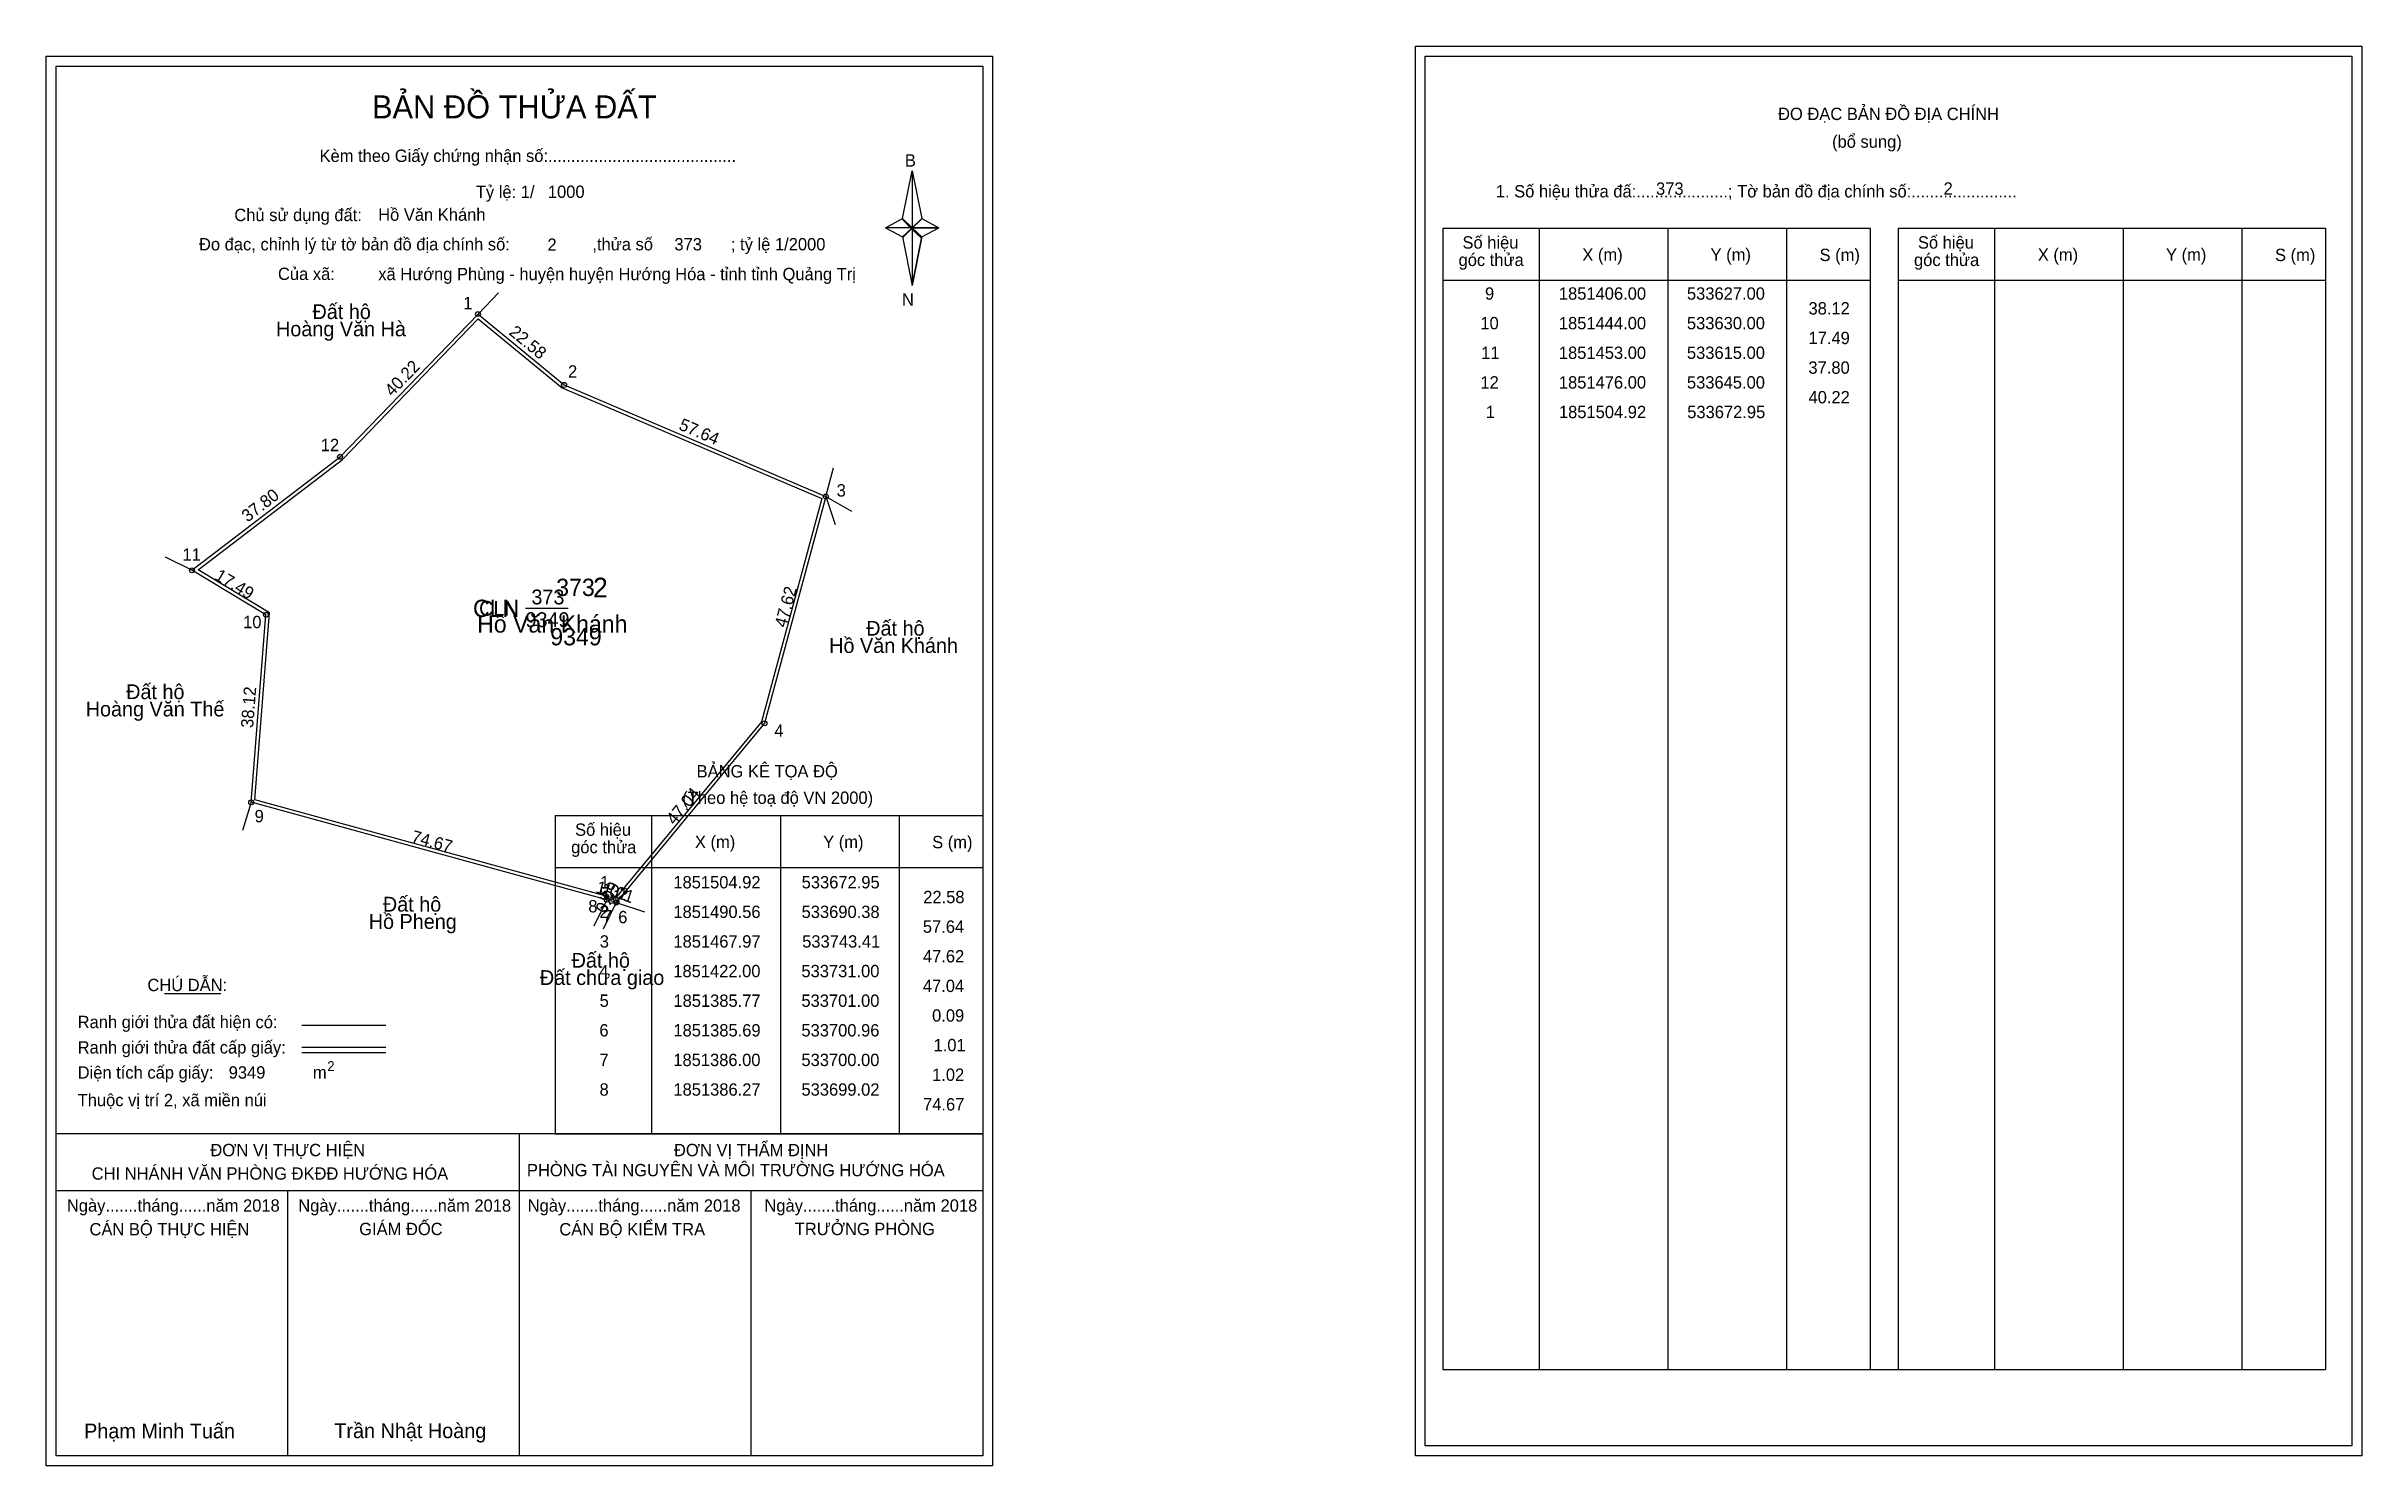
# Model space of a CAD drawing. Extents: x 533585 to 534055, y 1851272 to 1851559.
import ezdxf

# ---------------------------------------------------------------- set-up
doc = ezdxf.new("R2010")
doc.units = 0
for name, color, linetype in [('Level 1', 7, 'Continuous'), ('Level 10', 7, 'Continuous'), ('Level 11', 7, 'Continuous'), ('Level 13', 7, 'Continuous'), ('Level 2', 7, 'Continuous'), ('Level 27', 7, 'Continuous'), ('Level 3', 7, 'Continuous'), ('Level 36', 7, 'Continuous'), ('Level 4', 7, 'Continuous'), ('Level 49', 7, 'Continuous'), ('Level 5', 7, 'Continuous'), ('Level 53', 7, 'Continuous'), ('Level 55', 7, 'Continuous'), ('Level 6', 7, 'Continuous'), ('Level 63', 7, 'Continuous'), ('Level 7', 7, 'Continuous'), ('Level 9', 7, 'Continuous')]:
    doc.layers.add(name, color=color, linetype=linetype)

msp = doc.modelspace()

# ---------------------------------------------------------------- linework, layer by layer
at = {"layer": 'Level 1'}
for p, q in [((533587.5, 1851555.17), (533587.5, 1851555.17)), ((533864.82, 1851557.17), (533864.82, 1851557.17)), ((533758.92, 1851524.29), (533760.89, 1851533.93)), ((533760.89, 1851533.93), (533760.89, 1851522.4)), ((533760.89, 1851533.93), (533762.86, 1851524.29)), ((533755.48, 1851522.4), (533758.92, 1851524.29)), ((533758.92, 1851524.29), (533760.89, 1851522.4)), ((533760.74, 1851522.18), (533758.92, 1851524.07)), ((533760.89, 1851522.4), (533758.92, 1851520.56)), ((533760.74, 1851522.18), (533758.92, 1851520.34)), ((533758.92, 1851520.34), (533760.74, 1851522.18)), ((533758.92, 1851520.56), (533760.89, 1851510.7)), ((533762.71, 1851524.07), (533760.74, 1851522.18)), ((533760.74, 1851522.18), (533762.71, 1851524.07)), ((533762.71, 1851520.34), (533760.74, 1851522.18)), ((533762.86, 1851524.29), (533760.89, 1851522.4)), ((533760.89, 1851522.4), (533760.89, 1851510.7)), ((533760.89, 1851522.4), (533766.3, 1851522.4)), ((533760.89, 1851522.4), (533762.86, 1851520.56)), ((533762.86, 1851520.56), (533760.89, 1851510.7)), ((533762.86, 1851520.56), (533766.3, 1851522.4)), ((533868.36, 1851522.31), (533954.96, 1851522.31)), ((533887.95, 1851291.05), (533887.95, 1851522.31)), ((533914.02, 1851291.05), (533914.02, 1851522.31)), ((533937.99, 1851522.31), (533937.99, 1851291.05)), ((533954.96, 1851522.31), (533954.96, 1851291.05)), ((533960.61, 1851522.31), (534047.22, 1851522.31)), ((533980.2, 1851291.05), (533980.2, 1851522.31)), ((534006.28, 1851291.05), (534006.28, 1851522.31)), ((534030.25, 1851522.31), (534030.25, 1851291.05)), ((534047.22, 1851522.31), (534047.22, 1851291.05)), ((533868.36, 1851511.79), (533954.96, 1851511.79)), ((533960.61, 1851511.79), (534047.22, 1851511.79)), ((533688.6, 1851403.34), (533775.2, 1851403.34)), ((533708.19, 1851338.82), (533708.19, 1851403.34)), ((533734.26, 1851338.82), (533734.26, 1851403.34)), ((533758.23, 1851403.34), (533758.23, 1851338.82)), ((533688.6, 1851392.81), (533775.2, 1851392.81)), ((533609.42, 1851367.23), (533620.82, 1851367.23)), ((533637.28, 1851360.83), (533654.3, 1851360.83)), ((533637.28, 1851356.38), (533654.3, 1851356.38)), ((533637.28, 1851355.29), (533654.3, 1851355.29)), ((533694.33, 1851338.82), (533587.5, 1851338.82)), ((533775.2, 1851338.82), (533670.36, 1851338.82)), ((533681.35, 1851273.59), (533681.35, 1851338.82)), ((533688.6, 1851338.81), (533775.2, 1851338.81)), ((533775.2, 1851327.27), (533587.5, 1851327.27)), ((533634.42, 1851273.59), (533634.42, 1851327.27)), ((533728.27, 1851273.59), (533728.27, 1851327.27)), ((533868.36, 1851291.05), (534047.22, 1851291.05)), ((533775.2, 1851273.59), (533775.2, 1851273.59)), ((534052.52, 1851275.59), (534052.52, 1851275.59))]:
    msp.add_line(p, q, dxfattribs=at)
for points in [[(533758.92, 1851524.29), (533760.89, 1851533.93), (533760.89, 1851522.4)], [(533755.48, 1851522.4), (533758.92, 1851520.56), (533760.89, 1851522.4)], [(533760.89, 1851522.4), (533762.86, 1851524.29), (533766.3, 1851522.4)], [(533760.89, 1851522.4), (533760.89, 1851510.7), (533762.86, 1851520.56)]]:
    msp.add_lwpolyline(points, close=True, dxfattribs=at)
at = {"layer": 'Level 10'}
for points in [[(533699.02, 1851386.27), (533627, 1851406), (533630, 1851444), (533615, 1851453), (533645, 1851476), (533672.95, 1851504.92), (533690.38, 1851490.56), (533743.41, 1851467.97), (533731, 1851422), (533701, 1851385.77), (533700.96, 1851385.69), (533700, 1851386)], [(533699.21, 1851386.94), (533627.74, 1851406.52), (533630.73, 1851444.38), (533616.24, 1851453.07), (533645.47, 1851475.48), (533673, 1851503.97), (533690.01, 1851489.96), (533742.58, 1851467.56), (533730.36, 1851422.33), (533700.7, 1851386.51), (533700.2, 1851386.67)]]:
    msp.add_lwpolyline(points, close=True, dxfattribs=at)
at = {"layer": 'Level 11'}
for centre in [(533672.95, 1851504.92), (533690.38, 1851490.56), (533645, 1851476), (533743.41, 1851467.97), (533615, 1851453), (533630, 1851444), (533731, 1851422), (533627, 1851406), (533699.02, 1851386.27), (533699.02, 1851386.27), (533700, 1851386), (533700.96, 1851385.69), (533701, 1851385.77)]:
    msp.add_circle(centre, 0.5, dxfattribs=at)
at = {"layer": 'Level 27'}
for p, q in [((533672.95, 1851504.92), (533677.13, 1851509.22)), ((533743.41, 1851467.97), (533744.97, 1851473.76)), ((533743.41, 1851467.97), (533745.28, 1851462.27)), ((533743.41, 1851467.97), (533748.61, 1851464.98)), ((533615, 1851453), (533609.63, 1851455.68)), ((533627, 1851406), (533625.24, 1851400.27)), ((533699.02, 1851386.27), (533696.38, 1851380.88)), ((533700.96, 1851385.69), (533698.32, 1851380.3)), ((533700.96, 1851385.69), (533706.66, 1851383.83))]:
    msp.add_line(p, q, dxfattribs=at)
at = {"layer": 'Level 3'}
for p, q in [((533868.36, 1851522.31), (533868.36, 1851291.05)), ((533960.61, 1851522.31), (533960.61, 1851291.05)), ((533688.6, 1851403.34), (533688.6, 1851338.82))]:
    msp.add_line(p, q, dxfattribs=at)
at = {"layer": 'Level 63'}
for points in [[(533862.83, 1851559.17), (534054.53, 1851559.17), (534054.53, 1851273.59), (533862.83, 1851273.59)], [(533585.5, 1851557.17), (533777.2, 1851557.17), (533777.2, 1851271.59), (533585.5, 1851271.59)], [(533587.5, 1851555.17), (533775.2, 1851555.17), (533775.2, 1851273.59), (533587.5, 1851273.59)], [(533864.83, 1851557.17), (534052.53, 1851557.17), (534052.53, 1851275.59), (533864.83, 1851275.59)]]:
    msp.add_lwpolyline(points, close=True, dxfattribs=at)
at = {"layer": 'Level 9'}
msp.add_line((533682.56, 1851445.3), (533691.24, 1851445.3), dxfattribs=at)

# ---------------------------------------------------------------- texts
at = {"layer": 'Level 1'}
for s, height, p in [('BẢN ĐỒ THỬA ĐẤT', 4.6657, (533651.47, 1851544.57)), ('ĐO ĐẠC BẢN ĐỒ ĐỊA CHÍNH', 2.5, (533936.3, 1851544.23)), ('(bổ sung)', 2.5, (533947.24, 1851538.61)), ('Kèm theo Giấy chứng nhận số:.........................................', 2.5, (533640.85, 1851535.74)), ('B', 2.5, (533759.43, 1851534.8)), ('1. Số hiệu thửa đấ:....................; Tờ bản đồ địa chính số:.......................', 2.5, (533879.13, 1851528.55)), ('Chủ sử dụng đất:', 2.5, (533623.59, 1851523.75)), ('Đo đạc, chỉnh lý từ tờ bản đồ địa chính số:                  ,thửa số                 ; tỷ lệ 1/2000', 2.5, (533616.43, 1851517.82)), ('Số hiệu', 2.5, (533872.37, 1851518.18)), ('Số hiệu', 2.5, (533964.63, 1851518.18)), ('góc thửa', 2.5, (533871.58, 1851514.65)), ('X (m)', 2.5, (533896.65, 1851515.71)), ('Y (m)', 2.5, (533922.63, 1851515.71)), ('S (m)', 2.5, (533944.71, 1851515.66)), ('góc thửa', 2.5, (533963.84, 1851514.65)), ('X (m)', 2.5, (533988.91, 1851515.71)), ('Y (m)', 2.5, (534014.89, 1851515.71)), ('S (m)', 2.5, (534036.97, 1851515.66)), ('Của xã:', 2.5, (533632.43, 1851511.82)), ('N', 2.5, (533758.83, 1851506.63)), ('BẢNG KÊ TỌA ĐỘ', 2.5, (533717.23, 1851411.04)), ('(Theo hệ toạ độ VN 2000)', 2.5, (533714.33, 1851405.68)), ('góc thửa', 2.5, (533691.82, 1851395.68)), ('Số hiệu', 2.5, (533692.61, 1851399.21)), ('X (m)', 2.5, (533716.89, 1851396.73)), ('Y (m)', 2.5, (533742.87, 1851396.73)), ('S (m)', 2.5, (533764.95, 1851396.68)), ('CHÚ DẪN:', 2.5, (533605.98, 1851367.74)), ('Ranh giới thửa đất hiện có:', 2.5, (533591.85, 1851360.24)), ('Ranh giới thửa đất cấp giấy:', 2.5, (533591.85, 1851355.1)), ('Diện tích cấp giấy:', 2.5, (533591.85, 1851350.02)), ('m', 2.5, (533639.5, 1851350.04)), ('2', 2, (533642.4, 1851351.55)), ('Thuộc vị trí 2, xã miền núi', 2.5, (533591.85, 1851344.42)), ('ĐƠN VỊ THỰC HIỆN', 2.5, (533618.73, 1851334.3)), ('ĐƠN VỊ THẨM ĐỊNH', 2.5, (533712.64, 1851334.3)), ('CHI NHÁNH VĂN PHÒNG ĐKĐĐ HƯỚNG HÓA', 2.5, (533594.69, 1851329.54)), ('PHÒNG TÀI NGUYÊN VÀ MÔI TRƯỜNG HƯỚNG HÓA', 2.5, (533682.86, 1851330.23)), ('Ngày.......tháng......năm 2018', 2.5, (533589.67, 1851323.06)), ('Ngày.......tháng......năm 2018', 2.5, (533636.54, 1851323.06)), ('Ngày.......tháng......năm 2018', 2.5, (533683.01, 1851323.06)), ('Ngày.......tháng......năm 2018', 2.5, (533730.97, 1851323.06)), ('CÁN BỘ THỰC HIỆN', 2.5, (533594.25, 1851318.25)), ('GIÁM ĐỐC', 2.5, (533648.88, 1851318.31)), ('CÁN BỘ KIỂM TRA', 2.5, (533689.42, 1851318.25)), ('TRƯỞNG PHÒNG', 2.5, (533737.11, 1851318.31)), ('Phạm Minh Tuấn', 3, (533593.16, 1851277.13)), ('Trần Nhật Hoàng', 3, (533643.85, 1851277.18))]:
    msp.add_text(s, height=height, dxfattribs=at).set_placement(p)
at = {"layer": 'Level 11'}
msp.add_text('Tỷ lệ: 1/', height=2.5, dxfattribs=at).set_placement((533672.51, 1851528.43))
at = {"layer": 'Level 13'}
for s, p in [('CLN', (533673.17, 1851443.8)), ('373', (533683.76, 1851446.1)), ('9349', (533682.56, 1851441.5))]:
    msp.add_text(s, height=3, dxfattribs=at).set_placement(p)
at = {"layer": 'Level 2'}
msp.add_text('Hồ Văn Khánh', height=3.5, dxfattribs=at).set_placement((533672.77, 1851440.38))
at = {"layer": 'Level 3'}
msp.add_text('CLN', height=3.5, dxfattribs=at).set_placement((533671.93, 1851443.55))
at = {"layer": 'Level 36'}
for s, p in [('Đất hộ', (533639.42, 1851503.91)), ('Hoàng Văn Hà', (533632.03, 1851500.41)), ('Đất hộ', (533751.59, 1851439.76)), ('Hồ Văn Khánh', (533744.08, 1851436.26)), ('Hoàng Văn Thế', (533593.48, 1851423.4)), ('Đất hộ', (533601.67, 1851426.9)), ('Đất hộ', (533653.68, 1851383.85)), ('Hồ Pheng', (533650.81, 1851380.35)), ('Đất hộ', (533691.91, 1851372.49)), ('Đất chưa giao', (533685.48, 1851368.99))]:
    msp.add_text(s, height=3, dxfattribs=at).set_placement(p)
at = {"layer": 'Level 4'}
msp.add_text('373', height=3.5, dxfattribs=at).set_placement((533688.79, 1851447.8))
at = {"layer": 'Level 49'}
for s, rotation, p in [('22.58', 320.516, (533679.05, 1851500.93)), ('40.22', 45.9772, (533655.57, 1851488.08)), ('57.64', 336.9267, (533713.44, 1851481.6)), ('37.80', 37.4762, (533626.27, 1851462.65)), ('17.49', 329.0362, (533619.42, 1851451.28)), ('47.62', 74.8926, (533735.37, 1851441.26)), ('38.12', 85.486, (533627.38, 1851421)), ('47.04', 50.3738, (533712.77, 1851401.24)), ('74.67', 344.6796, (533659.29, 1851397.98)), ('0.09', 63.4349, (533698.85, 1851383.27)), ('1.02', 344.5966, (533696.68, 1851387.74)), ('1.01', 342.1039, (533697.87, 1851387.53))]:
    msp.add_text(s, height=2.5, rotation=rotation, dxfattribs=at).set_placement(p)
at = {"layer": 'Level 5'}
msp.add_text('9349', height=3.5, dxfattribs=at).set_placement((533687.59, 1851437.8))
at = {"layer": 'Level 53'}
for s, p in [('9', (533876.93, 1851507.83)), ('1851406.00', (533891.9, 1851507.83)), ('533627.00', (533917.84, 1851507.83)), ('38.12', (533942.47, 1851504.83)), ('10', (533876, 1851501.83)), ('1851444.00', (533891.9, 1851501.83)), ('533630.00', (533917.84, 1851501.83)), ('17.49', (533942.47, 1851498.83)), ('11', (533876.16, 1851495.83)), ('1851453.00', (533891.9, 1851495.83)), ('533615.00', (533917.84, 1851495.83)), ('12', (533876.01, 1851489.83)), ('1851476.00', (533891.9, 1851489.83)), ('533645.00', (533917.84, 1851489.83)), ('37.80', (533942.45, 1851492.83)), ('40.22', (533942.47, 1851486.83)), ('1', (533877.08, 1851483.83)), ('1851504.92', (533891.91, 1851483.83)), ('533672.95', (533917.9, 1851483.83)), ('1', (533697.69, 1851388.56)), ('1851504.92', (533712.52, 1851388.56)), ('533672.95', (533738.51, 1851388.56)), ('2', (533697.54, 1851382.56)), ('1851490.56', (533712.52, 1851382.56)), ('533690.38', (533738.5, 1851382.56)), ('22.58', (533763.14, 1851385.56)), ('57.64', (533763.06, 1851379.56)), ('3', (533697.62, 1851376.56)), ('1851467.97', (533712.53, 1851376.56)), ('533743.41', (533738.62, 1851376.56)), ('47.62', (533763.08, 1851373.56)), ('4', (533697.53, 1851370.56)), ('1851422.00', (533712.51, 1851370.56)), ('533731.00', (533738.46, 1851370.56)), ('47.04', (533763.06, 1851367.56)), ('5', (533697.59, 1851364.56)), ('1851385.77', (533712.53, 1851364.56)), ('533701.00', (533738.46, 1851364.56)), ('6', (533697.54, 1851358.56)), ('1851385.69', (533712.53, 1851358.56)), ('533700.96', (533738.46, 1851358.56)), ('0.09', (533764.93, 1851361.56)), ('1.01', (533765.23, 1851355.56)), ('7', (533697.55, 1851352.56)), ('1851386.00', (533712.51, 1851352.56)), ('533700.00', (533738.46, 1851352.56)), ('1.02', (533764.93, 1851349.56)), ('8', (533697.57, 1851346.56)), ('1851386.27', (533712.53, 1851346.56)), ('533699.02', (533738.47, 1851346.56)), ('74.67', (533763.1, 1851343.56))]:
    msp.add_text(s, height=2.5, dxfattribs=at).set_placement(p)
at = {"layer": 'Level 55'}
for s, height, p in [('371', 0.11, (533672.84, 1851504.81)), ('1', 0.4, (533672.84, 1851504.92)), ('0', 0.11, (533672.91, 1851504.81)), ('2', 0.4, (533690.24, 1851490.56)), ('0', 0.11, (533690.34, 1851490.45)), ('12', 0.4, (533644.72, 1851476)), ('371', 0.11, (533644.89, 1851475.89)), ('3', 0.4, (533743.29, 1851467.97)), ('0', 0.11, (533743.37, 1851467.86)), ('0', 0.11, (533743.37, 1851467.86)), ('0', 0.11, (533743.37, 1851467.86)), ('11', 0.4, (533614.74, 1851453)), ('376', 0.11, (533614.88, 1851452.89)), ('371', 0.11, (533614.89, 1851452.89)), ('10', 0.4, (533629.72, 1851444)), ('376', 0.11, (533629.88, 1851443.89)), ('4', 0.4, (533730.86, 1851422)), ('0', 0.11, (533730.96, 1851421.89)), ('0', 0.11, (533730.96, 1851421.89)), ('9', 0.4, (533626.86, 1851406)), ('380', 0.11, (533626.88, 1851405.89)), ('376', 0.11, (533626.88, 1851405.89)), ('8', 0.4, (533698.89, 1851386.27)), ('380', 0.11, (533698.9, 1851386.16)), ('0', 0.11, (533698.98, 1851386.16)), ('0', 0.11, (533698.98, 1851386.16)), ('7', 0.4, (533699.87, 1851386)), ('0', 0.11, (533699.96, 1851385.89)), ('0', 0.11, (533699.96, 1851385.89)), ('6', 0.4, (533700.82, 1851385.69)), ('5', 0.4, (533700.87, 1851385.77)), ('0', 0.11, (533700.92, 1851385.58)), ('0', 0.11, (533700.92, 1851385.58)), ('0', 0.11, (533700.92, 1851385.58)), ('0', 0.11, (533700.92, 1851385.58)), ('0', 0.11, (533700.96, 1851385.66)), ('0', 0.11, (533700.96, 1851385.66))]:
    msp.add_text(s, height=height, dxfattribs=at).set_placement(p)
at = {"layer": 'Level 6'}
for s, p in [('1000', (533687.1, 1851528.45)), ('373', (533911.58, 1851529.09)), ('2', (533969.83, 1851529.11)), ('Hồ Văn Khánh', (533652.72, 1851523.82)), ('2', (533687.02, 1851517.73)), ('373', (533712.73, 1851517.81)), ('xã Hướng Phùng - huyện huyện Hướng Hóa - tỉnh tỉnh Quảng Trị', (533652.74, 1851511.78)), ('9349', (533622.44, 1851350.02))]:
    msp.add_text(s, height=2.5, dxfattribs=at).set_placement(p)
at = {"layer": 'Level 7'}
msp.add_text('2', height=4, dxfattribs=at).set_placement((533696.26, 1851447.5))
at = {"layer": 'Level 9'}
for s, p in [('1', (533669.96, 1851505.9)), ('2', (533691.19, 1851492.04)), ('12', (533641.1, 1851477.14)), ('3', (533745.6, 1851467.95)), ('11', (533613.08, 1851454.94)), ('10', (533625.37, 1851441.28)), ('4', (533732.98, 1851419.28)), ('9', (533627.7, 1851401.95)), ('5', (533697.52, 1851386.27)), ('8', (533695.29, 1851383.7)), ('7', (533698.24, 1851381.68)), ('6', (533701.35, 1851381.49))]:
    msp.add_text(s, height=2.5, dxfattribs=at).set_placement(p)

doc.saveas('drawing.dxf')
